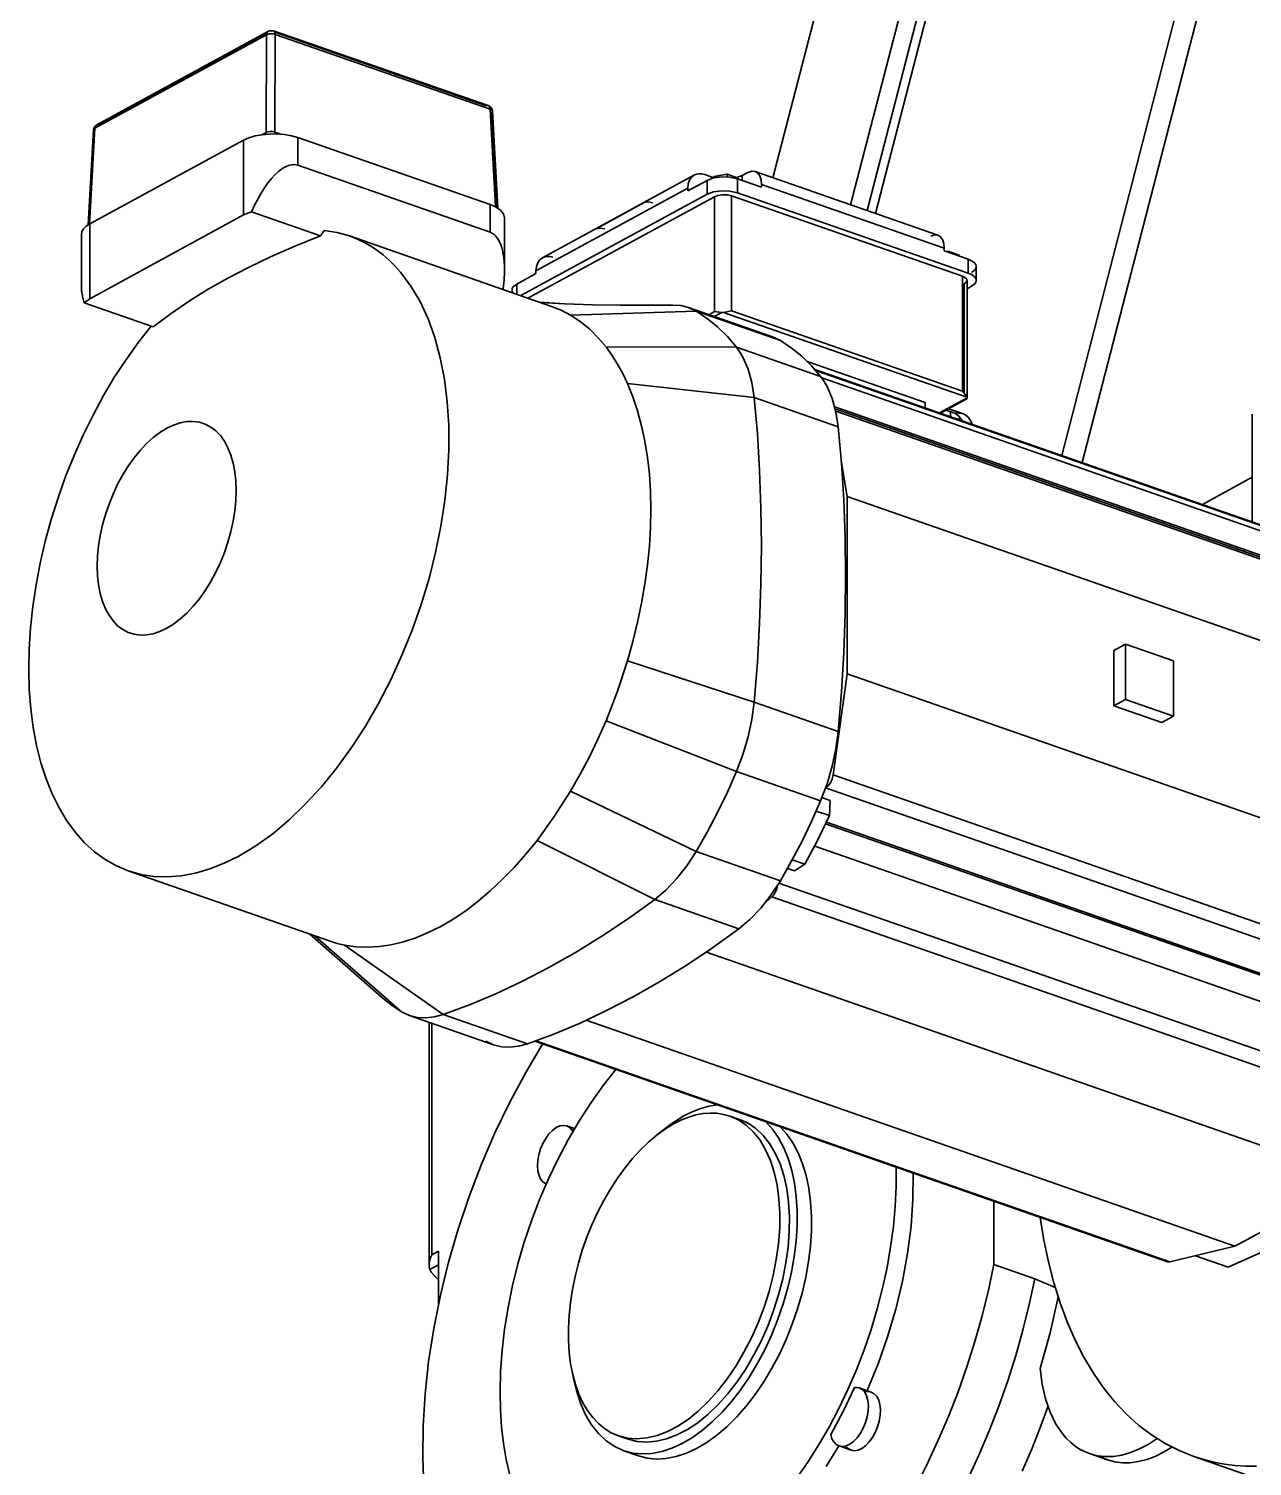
# Model space of a CAD drawing. Header units: millimetres. Extents: x 0 to 594, y 0 to 420.
# Drawn here: x 200.16 to 208.11, y 323.76 to 333.1 of the extents above; entities that cross this region are included whole.
import ezdxf

# ---------------------------------------------------------------- set-up
doc = ezdxf.new("R2010")
doc.units = ezdxf.units.MM

msp = doc.modelspace()

# ---------------------------------------------------------------- linework, layer by layer
at = {"color": 1, "lineweight": 35}
for p, q in [((207.8137, 340.942), (205.496, 331.9601)), ((207.9341, 340.9554), (205.6033, 331.9227)), ((207.9915, 340.9509), (205.657, 331.9039)), ((207.1716, 340.5847), (204.9915, 332.1359)), ((206.8681, 330.3305), (209.4618, 340.3821)), ((209.5972, 340.3503), (206.9999, 330.2846)), ((200.5978, 332.48), (201.7141, 333.088)), ((201.703, 333.0724), (200.617, 332.4809)), ((201.7054, 333.079), (201.702, 333.065)), ((201.7141, 333.088), (201.7054, 333.079)), ((201.7141, 333.088), (201.7299, 333.0928)), ((201.7231, 333.0905), (201.7141, 333.088)), ((201.7189, 333.0709), (201.7222, 333.0714)), ((201.7222, 333.0714), (201.7255, 333.0718)), ((201.7332, 333.0889), (201.7231, 333.0905)), ((201.7255, 333.0718), (201.7289, 333.072)), ((201.7289, 333.072), (201.7322, 333.0721)), ((201.7299, 333.0928), (201.7464, 333.0907)), ((201.7322, 333.0721), (201.7355, 333.072)), ((201.7464, 333.0907), (201.7332, 333.0889)), ((201.7355, 333.072), (201.7386, 333.0719)), ((201.7386, 333.0719), (201.742, 333.0716)), ((201.742, 333.0716), (201.7453, 333.0711)), ((201.7453, 333.0711), (201.7484, 333.0706)), ((201.7464, 333.0907), (203.1417, 332.6043)), ((201.7548, 333.0827), (201.7464, 333.0907)), ((201.7582, 333.0678), (201.7548, 333.0827)), ((203.1285, 332.6025), (201.7556, 333.0811)), ((200.5857, 332.457), (201.702, 333.065)), ((201.702, 333.065), (201.6981, 332.4299)), ((201.702, 333.065), (201.7044, 333.0664)), ((201.7044, 333.0664), (201.7071, 333.0676)), ((201.7071, 333.0676), (201.71, 333.0686)), ((201.71, 333.0686), (201.7131, 333.0696)), ((201.7131, 333.0696), (201.7164, 333.0704)), ((201.7164, 333.0704), (201.7189, 333.0709)), ((201.7484, 333.0706), (201.7513, 333.0699)), ((201.7513, 333.0699), (201.754, 333.0692)), ((201.754, 333.0692), (201.7566, 333.0684)), ((201.7542, 332.4327), (201.7582, 333.0678)), ((201.7566, 333.0684), (201.7582, 333.0678)), ((201.7582, 333.0678), (203.1535, 332.5814)), ((203.1285, 332.6025), (203.1361, 332.6049)), ((203.1361, 332.6049), (203.1417, 332.6043)), ((203.1417, 332.6043), (203.1417, 332.6043)), ((203.1417, 332.6043), (203.1501, 332.5963)), ((203.1417, 332.6043), (203.1552, 332.5963)), ((203.1501, 332.5963), (203.1535, 332.5814)), ((203.1535, 332.5814), (203.1643, 332.5759)), ((203.1535, 332.5814), (203.1882, 331.9464)), ((203.1552, 332.5963), (203.1646, 332.5838)), ((203.1601, 332.5571), (203.1597, 332.5569)), ((203.1933, 331.9437), (203.1597, 332.5569)), ((203.1665, 332.5626), (203.1601, 332.5571)), ((203.1643, 332.5759), (203.1685, 332.5687)), ((203.1646, 332.5838), (203.1685, 332.5687)), ((203.1685, 332.5687), (203.1665, 332.5626)), ((203.1685, 332.5687), (203.203, 331.938)), ((200.577, 332.4471), (200.5434, 331.8296)), ((200.5519, 331.8346), (200.5857, 332.457)), ((200.577, 332.4471), (200.5831, 332.4662)), ((200.577, 332.4471), (200.5794, 332.4524)), ((200.5788, 332.4415), (200.577, 332.4471)), ((200.5846, 332.4362), (200.5788, 332.4415)), ((200.5794, 332.4524), (200.5857, 332.457)), ((200.5831, 332.4662), (200.5978, 332.48)), ((200.5857, 332.457), (200.5892, 332.471)), ((200.5892, 332.471), (200.5978, 332.48)), ((200.5978, 332.48), (200.6069, 332.4825)), ((200.6069, 332.4825), (200.617, 332.4809)), ((201.6981, 332.4299), (201.6712, 332.4153)), ((201.7202, 332.4199), (201.6723, 332.4155)), ((201.6981, 332.4299), (201.6957, 332.4182)), ((201.6981, 332.4299), (201.71, 332.4339)), ((201.71, 332.4339), (201.7249, 332.4359)), ((201.7692, 332.4202), (201.7202, 332.4199)), ((201.7249, 332.4359), (201.7404, 332.4354)), ((201.7404, 332.4354), (201.7542, 332.4327)), ((201.7542, 332.4327), (201.7564, 332.4205)), ((201.7944, 332.4187), (201.7542, 332.4327)), ((201.8174, 332.4163), (201.7692, 332.4202)), ((201.5526, 332.3797), (200.5531, 331.8353)), ((201.5868, 332.395), (201.5526, 332.3797)), ((201.5526, 332.3797), (201.5526, 331.8936)), ((201.6272, 332.4071), (201.5868, 332.395)), ((201.6723, 332.4155), (201.6272, 332.4071)), ((201.8629, 332.4083), (201.8174, 332.4163)), ((201.904, 332.3967), (201.8629, 332.4083)), ((203.1534, 331.9612), (201.904, 332.3967)), ((201.904, 332.2167), (201.904, 332.3967)), ((201.7326, 332.1305), (201.7556, 332.1555)), ((201.7556, 332.1555), (201.7785, 332.1767)), ((201.7785, 332.1767), (201.8012, 332.1939)), ((201.8012, 332.1939), (201.8234, 332.207)), ((201.8234, 332.207), (201.8449, 332.2159)), ((201.8449, 332.2159), (201.8657, 332.2205)), ((201.8657, 332.2205), (201.8854, 332.2208)), ((201.8854, 332.2208), (201.904, 332.2167)), ((203.1534, 331.7811), (201.904, 332.2167)), ((204.481, 332.1536), (203.494, 331.616)), ((204.4498, 332.1204), (204.4632, 332.1398)), ((204.4632, 332.1398), (204.481, 332.1536)), ((204.481, 332.1536), (204.4961, 332.1597)), ((204.4961, 332.1597), (204.5126, 332.1622)), ((204.5126, 332.1622), (204.5301, 332.1612)), ((204.5301, 332.1612), (204.548, 332.1567)), ((204.5949, 332.1404), (204.548, 332.1567)), ((204.5949, 332.1404), (204.6046, 332.1373)), ((204.5949, 332.1314), (204.5949, 332.1404)), ((204.6033, 332.1337), (204.6071, 332.1444)), ((204.6575, 332.1414), (204.6054, 332.1342)), ((204.6071, 332.1444), (204.6931, 332.159)), ((204.6071, 332.1346), (204.6071, 332.1444)), ((204.7119, 332.1393), (204.6575, 332.1414)), ((204.6931, 332.159), (204.7652, 332.1339)), ((204.6931, 332.1411), (204.6931, 332.159)), ((204.7604, 332.1284), (204.7119, 332.1393)), ((204.7576, 332.1366), (204.7916, 332.1499)), ((204.8291, 332.1703), (204.7916, 332.1499)), ((204.7916, 332.1175), (204.7916, 332.1499)), ((204.8291, 332.1703), (204.8531, 332.1785)), ((204.8531, 332.1785), (204.8752, 332.1765)), ((204.8752, 332.1765), (204.8924, 332.1657)), ((206.0621, 331.7627), (204.8752, 332.1765)), ((204.8924, 332.1657), (204.9055, 332.1472)), ((204.9055, 332.1472), (204.9138, 332.1221)), ((201.6653, 332.035), (201.6873, 332.07)), ((201.6873, 332.07), (201.7098, 332.1019)), ((201.7098, 332.1019), (201.7326, 332.1305)), ((203.4517, 331.5312), (204.4387, 332.0688)), ((204.4387, 332.0508), (204.5636, 332.1188)), ((204.4387, 332.0688), (204.4415, 332.0963)), ((204.4387, 332.0688), (204.4387, 332.0508)), ((204.4415, 332.0963), (204.4498, 332.1204)), ((204.6054, 332.1342), (204.5636, 332.1188)), ((204.5636, 332.0288), (204.5636, 332.1188)), ((204.6054, 332.0442), (204.5636, 332.0288)), ((204.6575, 332.0514), (204.6054, 332.0442)), ((204.7119, 332.0493), (204.6575, 332.0514)), ((204.7604, 332.0384), (204.7119, 332.0493)), ((204.7604, 332.1284), (204.9166, 332.0739)), ((204.7604, 332.0384), (204.7604, 332.1284)), ((204.7652, 332.1267), (204.7652, 332.1339)), ((204.9138, 332.1221), (204.9166, 332.0919)), ((204.9166, 332.0739), (204.9166, 332.0919)), ((204.9166, 332.0919), (206.1035, 331.6782)), ((201.6041, 331.9147), (201.6235, 331.9571)), ((201.6235, 331.9571), (201.6439, 331.9973)), ((201.6439, 331.9973), (201.6653, 332.035)), ((203.1928, 331.9439), (203.1534, 331.9612)), ((203.1534, 331.9612), (203.1534, 331.7811)), ((203.353, 331.3694), (204.5636, 332.0288)), ((203.3999, 331.3531), (204.6105, 332.0125)), ((204.1544, 331.9746), (203.842, 331.8044)), ((204.1814, 331.9785), (204.1544, 331.9746)), ((204.2107, 331.9729), (204.1814, 331.9785)), ((204.6343, 332.0213), (204.6105, 332.0125)), ((204.6105, 331.2654), (204.6105, 332.0125)), ((204.6641, 332.0254), (204.6343, 332.0213)), ((204.6952, 332.0242), (204.6641, 332.0254)), ((204.7229, 332.0179), (204.6952, 332.0242)), ((204.7229, 332.0179), (206.2222, 331.4953)), ((204.7229, 331.2709), (204.7229, 332.0179)), ((204.7604, 332.0384), (206.2597, 331.5157)), ((200.5531, 331.3492), (201.5526, 331.8936)), ((201.5526, 331.8936), (201.6041, 331.9147)), ((202.0518, 331.7587), (201.6041, 331.9147)), ((203.2225, 331.9233), (203.1928, 331.9439)), ((203.2409, 331.9003), (203.2225, 331.9233)), ((203.2472, 331.8761), (203.2409, 331.9003)), ((203.2472, 331.5366), (203.2472, 331.8761)), ((200.5018, 331.7855), (200.4983, 331.7672)), ((200.4983, 331.4277), (200.4983, 331.7672)), ((200.5124, 331.8033), (200.5018, 331.7855)), ((200.5296, 331.82), (200.5124, 331.8033)), ((200.5531, 331.8353), (200.5296, 331.82)), ((200.5531, 331.3492), (200.5531, 331.8353)), ((202.0518, 331.7587), (202.0767, 331.793)), ((202.0767, 331.793), (202.1601, 331.7799)), ((202.1601, 331.7799), (202.2406, 331.7572)), ((203.1534, 331.7811), (203.1655, 331.7757)), ((203.1655, 331.7757), (203.177, 331.7683)), ((203.177, 331.7683), (203.1878, 331.7588)), ((203.8691, 331.8084), (203.842, 331.8044)), ((203.8983, 331.8028), (203.8691, 331.8084)), ((206.04, 331.7648), (206.016, 331.7565)), ((206.0621, 331.7627), (206.04, 331.7648)), ((201.726, 331.6212), (201.8812, 331.6894)), ((201.8812, 331.6894), (202.0518, 331.7587)), ((202.2406, 331.7572), (202.2869, 331.7392)), ((202.2406, 331.7572), (203.5525, 331.2999)), ((202.2869, 331.7392), (202.3319, 331.7178)), ((202.3319, 331.7178), (202.3756, 331.6931)), ((202.3756, 331.6931), (202.418, 331.6652)), ((203.1878, 331.7588), (203.1977, 331.7473)), ((203.1977, 331.7473), (203.2069, 331.7338)), ((203.2069, 331.7338), (203.2151, 331.7185)), ((203.2151, 331.7185), (203.2225, 331.7013)), ((203.2225, 331.7013), (203.229, 331.6824)), ((203.229, 331.6824), (203.2345, 331.6618)), ((206.0793, 331.752), (206.0621, 331.7627)), ((206.0925, 331.7334), (206.0793, 331.752)), ((206.1007, 331.7083), (206.0925, 331.7334)), ((206.1035, 331.6782), (206.1007, 331.7083)), ((206.1035, 331.6782), (206.1035, 331.6602)), ((201.583, 331.5529), (201.726, 331.6212)), ((202.418, 331.6652), (202.4588, 331.6341)), ((202.4588, 331.6341), (202.4981, 331.5997)), ((202.4981, 331.5997), (202.5358, 331.5623)), ((203.2345, 331.6618), (203.239, 331.6395)), ((203.239, 331.6395), (203.2426, 331.6158)), ((203.2426, 331.6158), (203.2451, 331.5907)), ((203.2451, 331.5907), (203.2467, 331.5642)), ((203.4628, 331.5827), (203.4545, 331.5586)), ((203.4762, 331.6022), (203.4628, 331.5827)), ((203.494, 331.616), (203.4762, 331.6022)), ((203.5091, 331.6221), (203.494, 331.616)), ((203.5256, 331.6246), (203.5091, 331.6221)), ((203.543, 331.6236), (203.5256, 331.6246)), ((203.561, 331.6191), (203.543, 331.6236)), ((206.1035, 331.6602), (206.2597, 331.6057)), ((206.116, 331.6558), (206.1299, 331.6582)), ((206.1299, 331.6582), (206.202, 331.633)), ((206.1299, 331.651), (206.1299, 331.6582)), ((206.202, 331.6258), (206.202, 331.633)), ((206.2818, 331.5961), (206.2597, 331.6057)), ((206.2597, 331.5157), (206.2597, 331.6057)), ((206.2984, 331.5845), (206.2818, 331.5961)), ((206.3087, 331.5716), (206.2984, 331.5845)), ((201.3227, 331.4111), (201.4493, 331.4832)), ((201.4493, 331.4832), (201.583, 331.5529)), ((202.5358, 331.5623), (202.5719, 331.5218)), ((202.5719, 331.5218), (202.6389, 331.4319)), ((203.2455, 331.4839), (203.2449, 331.4749)), ((203.246, 331.4929), (203.2455, 331.4839)), ((203.2465, 331.5018), (203.246, 331.4929)), ((203.2468, 331.5106), (203.2465, 331.5018)), ((203.2467, 331.5642), (203.2472, 331.5366)), ((203.247, 331.5194), (203.2468, 331.5106)), ((203.2471, 331.528), (203.247, 331.5194)), ((203.2472, 331.5366), (203.2471, 331.528)), ((203.3267, 331.4451), (203.4517, 331.5132)), ((203.4193, 331.4955), (203.4201, 331.4979)), ((203.4201, 331.4979), (203.4252, 331.4987)), ((203.4201, 331.496), (203.4201, 331.4979)), ((203.4545, 331.5586), (203.4517, 331.5312)), ((203.4517, 331.5132), (203.4517, 331.5312)), ((206.2443, 331.4832), (206.2222, 331.4953)), ((206.2222, 330.7482), (206.2222, 331.4953)), ((206.2502, 331.4758), (206.2443, 331.4832)), ((206.2818, 331.5061), (206.2597, 331.5157)), ((206.2815, 331.52), (206.3043, 331.5379)), ((206.2984, 331.4945), (206.2818, 331.5061)), ((206.3087, 331.4816), (206.2984, 331.4945)), ((206.3043, 331.5379), (206.3102, 331.5478)), ((206.3122, 331.5581), (206.3087, 331.5716)), ((206.3102, 331.5478), (206.3122, 331.5581)), ((206.3122, 331.4681), (206.3122, 331.5581)), ((200.4983, 331.4277), (200.4984, 331.4213)), ((200.4984, 331.4213), (200.4987, 331.4148)), ((200.4987, 331.4148), (200.4992, 331.4081)), ((200.4992, 331.4081), (200.4999, 331.4012)), ((200.4999, 331.4012), (200.5007, 331.3941)), ((200.5007, 331.3941), (200.5018, 331.3868)), ((201.2011, 331.3353), (201.3227, 331.4111)), ((202.6389, 331.4319), (202.6985, 331.3307)), ((203.2394, 331.419), (203.2382, 331.4095)), ((203.2405, 331.4284), (203.2394, 331.419)), ((203.2416, 331.4379), (203.2405, 331.4284)), ((203.2426, 331.4472), (203.2416, 331.4379)), ((203.2434, 331.4565), (203.2426, 331.4472)), ((203.2442, 331.4657), (203.2434, 331.4565)), ((203.2449, 331.4749), (203.2442, 331.4657)), ((203.298, 331.4172), (203.296, 331.407)), ((203.296, 331.407), (203.2981, 331.3965)), ((203.296, 331.3893), (203.296, 331.407)), ((203.3039, 331.4272), (203.298, 331.4172)), ((203.2981, 331.3965), (203.3043, 331.3864)), ((203.3267, 331.4451), (203.3039, 331.4272)), ((203.3267, 331.3786), (203.3267, 331.4451)), ((206.2347, 331.4463), (206.2477, 331.4565)), ((206.2347, 330.735), (206.2347, 331.4463)), ((206.2477, 331.4565), (206.2522, 331.4681)), ((206.2522, 331.4681), (206.2502, 331.4758)), ((206.2522, 330.7031), (206.2522, 331.4681)), ((206.2815, 331.43), (206.2522, 331.414)), ((206.2815, 331.43), (206.3043, 331.4479)), ((206.3043, 331.4479), (206.3102, 331.4578)), ((206.3122, 331.4681), (206.3087, 331.4816)), ((206.3102, 331.4578), (206.3122, 331.4681)), ((200.5018, 331.3868), (200.5031, 331.3793)), ((200.5031, 331.3793), (200.5045, 331.3717)), ((200.5045, 331.3717), (200.5061, 331.3639)), ((200.5061, 331.3639), (200.508, 331.3559)), ((200.508, 331.3559), (200.51, 331.3478)), ((200.51, 331.3478), (200.5122, 331.3396)), ((200.5122, 331.3396), (200.5146, 331.3312)), ((200.5146, 331.3312), (200.5172, 331.3227)), ((200.5172, 331.3227), (200.533, 331.3365)), ((200.9649, 331.1666), (200.5172, 331.3227)), ((200.533, 331.3365), (200.5531, 331.3492)), ((201.0825, 331.2543), (201.2011, 331.3353)), ((202.6985, 331.3307), (202.7504, 331.2188)), ((203.6393, 331.3162), (203.4726, 331.3277)), ((203.6393, 331.3162), (203.4828, 331.3242)), ((203.5525, 331.2999), (203.6154, 331.2744)), ((203.6393, 331.3162), (203.8196, 331.3097)), ((203.8196, 331.3097), (203.9965, 331.3071)), ((203.9965, 331.3071), (204.341, 331.3081)), ((204.341, 331.3081), (204.3927, 331.3044)), ((204.3927, 331.3044), (204.4419, 331.292)), ((200.9649, 331.1666), (201.0825, 331.2543)), ((202.7504, 331.2188), (202.7944, 331.097)), ((203.6154, 331.2744), (203.6763, 331.2426)), ((204.4929, 331.2684), (203.6763, 331.2426)), ((203.6763, 331.2426), (203.7389, 331.2013)), ((204.4419, 331.292), (204.4929, 331.2684)), ((204.4419, 331.292), (204.9885, 331.1014)), ((204.4929, 331.2684), (204.564, 331.2216)), ((204.4929, 331.2684), (205.0395, 331.0778)), ((204.564, 331.2216), (204.6315, 331.1667)), ((204.5744, 331.2458), (204.6105, 331.2654)), ((204.6591, 331.26), (204.6102, 331.2333)), ((204.6591, 331.26), (204.6105, 331.2654)), ((204.6691, 331.2605), (204.6591, 331.26)), ((204.7229, 331.2709), (204.6691, 331.2605)), ((206.251, 330.709), (204.6691, 331.2605)), ((204.7229, 331.2709), (206.2222, 330.7482)), ((200.8697, 331.067), (200.9519, 331.1711)), ((203.7389, 331.2013), (203.7984, 331.153)), ((203.7984, 331.153), (203.8544, 331.0979)), ((204.6315, 331.1667), (204.695, 331.1041)), ((204.9885, 331.1014), (204.9339, 331.1146)), ((200.7904, 330.9567), (200.8697, 331.067)), ((202.7944, 331.097), (202.83, 330.966)), ((203.8544, 331.0979), (203.9067, 331.036)), ((203.9455, 330.9824), (203.9067, 331.036)), ((204.7544, 331.034), (203.9067, 331.036)), ((204.695, 331.1041), (204.7544, 331.034)), ((204.7544, 331.034), (204.7764, 331.0028)), ((204.7544, 331.034), (205.301, 330.8434)), ((205.0395, 331.0778), (204.9885, 331.1014)), ((205.1106, 331.031), (205.0395, 331.0778)), ((205.1781, 330.9762), (205.1106, 331.031)), ((200.7144, 330.8407), (200.7904, 330.9567)), ((202.83, 330.966), (202.857, 330.8267)), ((203.9818, 330.9248), (203.9455, 330.9824)), ((204.0155, 330.8634), (203.9818, 330.9248)), ((204.7764, 331.0028), (204.7963, 330.9686)), ((204.7963, 330.9686), (204.8297, 330.8915)), ((205.2416, 330.9136), (205.1781, 330.9762)), ((205.2141, 330.9421), (205.9801, 330.6751)), ((200.6421, 330.7194), (200.7144, 330.8407)), ((204.0466, 330.7983), (204.0155, 330.8634)), ((204.8297, 330.8915), (204.8541, 330.8039)), ((205.301, 330.8434), (205.2416, 330.9136)), ((205.2627, 330.8902), (209.2314, 329.5066)), ((205.2688, 330.883), (209.2155, 329.5072)), ((205.323, 330.8123), (205.301, 330.8434)), ((205.3079, 330.8343), (209.2551, 329.4583)), ((202.857, 330.8267), (202.8754, 330.6799)), ((204.0816, 330.7119), (204.0466, 330.7983)), ((204.8691, 330.7075), (204.0466, 330.7983)), ((204.8541, 330.8039), (204.8691, 330.7075)), ((205.3429, 330.7781), (205.323, 330.8123)), ((205.3763, 330.7009), (205.3429, 330.7781)), ((206.2407, 330.7272), (206.2222, 330.7482)), ((200.5738, 330.5935), (200.6421, 330.7194)), ((202.8754, 330.6799), (202.8849, 330.5268)), ((204.1122, 330.6203), (204.0816, 330.7119)), ((204.8691, 330.7075), (204.8899, 330.4724)), ((204.8691, 330.7075), (205.4157, 330.5169)), ((205.4007, 330.6134), (205.3763, 330.7009)), ((205.3927, 330.6472), (209.5925, 329.1831)), ((205.9801, 330.6751), (205.9801, 330.6401)), ((206.2521, 330.7047), (206.0736, 330.6075)), ((206.2501, 330.6988), (206.079, 330.6056)), ((206.2405, 330.6983), (206.2501, 330.6988)), ((206.251, 330.709), (206.2407, 330.7272)), ((206.2501, 330.6988), (206.2522, 330.7031)), ((206.2521, 330.7047), (206.251, 330.709)), ((206.2522, 330.7031), (206.2521, 330.7047)), ((200.5098, 330.4635), (200.5738, 330.5935)), ((201.1838, 330.5505), (201.1408, 330.5426)), ((201.2254, 330.5517), (201.1838, 330.5505)), ((201.2654, 330.5462), (201.2254, 330.5517)), ((204.1383, 330.5237), (204.1122, 330.6203)), ((205.3962, 330.6332), (209.5661, 329.1796)), ((205.3996, 330.6187), (209.615, 329.1492)), ((205.4157, 330.5169), (205.4007, 330.6134)), ((206.1661, 330.6072), (206.1147, 330.6251)), ((206.132, 330.6345), (206.2234, 330.6027)), ((206.1428, 330.6153), (206.147, 330.5819)), ((206.1826, 330.5993), (206.1661, 330.6072)), ((206.1661, 330.6072), (206.2234, 330.6027)), ((206.1975, 330.588), (206.1826, 330.5993)), ((206.2104, 330.5734), (206.1975, 330.588)), ((206.2037, 330.5621), (206.2043, 330.581)), ((206.2209, 330.5561), (206.2104, 330.5734)), ((206.2234, 330.6027), (206.2435, 330.5925)), ((206.2435, 330.5925), (206.2611, 330.577)), ((206.2611, 330.577), (206.2754, 330.5571)), ((206.2754, 330.5571), (206.2855, 330.5336)), ((208.1052, 330.5995), (208.1052, 329.8992)), ((200.4504, 330.33), (200.5098, 330.4635)), ((201.0086, 330.4799), (200.9648, 330.4467)), ((201.0528, 330.5072), (201.0086, 330.4799)), ((201.097, 330.5281), (201.0528, 330.5072)), ((201.1408, 330.5426), (201.097, 330.5281)), ((201.3034, 330.5341), (201.2654, 330.5462)), ((201.339, 330.5155), (201.3034, 330.5341)), ((201.3718, 330.4905), (201.339, 330.5155)), ((201.4015, 330.4595), (201.3718, 330.4905)), ((201.4278, 330.4226), (201.4015, 330.4595)), ((202.8849, 330.5268), (202.8855, 330.3682)), ((204.1597, 330.4226), (204.1383, 330.5237)), ((204.8899, 330.4724), (204.9047, 330.2332)), ((205.4365, 330.2819), (205.4157, 330.5169)), ((200.8802, 330.3637), (200.8402, 330.3146)), ((200.9219, 330.4079), (200.8802, 330.3637)), ((200.9648, 330.4467), (200.9219, 330.4079)), ((201.4506, 330.3803), (201.4278, 330.4226)), ((201.4695, 330.333), (201.4506, 330.3803)), ((202.8855, 330.3682), (202.8772, 330.2052)), ((204.1765, 330.3174), (204.1597, 330.4226)), ((200.3959, 330.1936), (200.4504, 330.33)), ((200.8402, 330.3146), (200.8023, 330.2611)), ((201.4844, 330.281), (201.4695, 330.333)), ((201.4952, 330.225), (201.4844, 330.281)), ((204.1885, 330.2083), (204.1765, 330.3174)), ((205.4354, 330.296), (205.4725, 330.0645)), ((205.4513, 330.0427), (205.4365, 330.2819)), ((200.3464, 330.055), (200.3959, 330.1936)), ((200.7667, 330.2038), (200.7339, 330.1431)), ((200.8023, 330.2611), (200.7667, 330.2038)), ((201.5017, 330.1655), (201.4952, 330.225)), ((202.8772, 330.2052), (202.86, 330.0388)), ((204.1958, 330.0957), (204.1885, 330.2083)), ((204.9047, 330.2332), (204.9136, 329.9901)), ((208.1052, 330.1889), (207.781, 330.0123)), ((200.7339, 330.1431), (200.7042, 330.0797)), ((201.5039, 330.103), (201.5017, 330.1655)), ((201.5017, 330.0381), (201.5039, 330.103)), ((204.1982, 329.9801), (204.1958, 330.0957)), ((200.3023, 329.9147), (200.3464, 330.055)), ((200.6778, 330.0141), (200.6551, 329.947)), ((200.7042, 330.0797), (200.6778, 330.0141)), ((201.4952, 329.9715), (201.5017, 330.0381)), ((202.86, 330.0388), (202.8341, 329.8703)), ((204.9136, 329.9901), (204.9166, 329.7437)), ((205.4602, 329.7996), (205.4513, 330.0427)), ((205.4725, 330.0645), (205.4725, 328.9124)), ((205.4725, 330.0645), (209.7049, 328.5891)), ((200.2637, 329.7734), (200.3023, 329.9147)), ((200.6551, 329.947), (200.6361, 329.879)), ((201.4695, 329.8356), (201.4844, 329.9038)), ((201.4844, 329.9038), (201.4952, 329.9715)), ((204.1958, 329.8619), (204.1982, 329.9801)), ((200.6212, 329.8109), (200.6105, 329.7431)), ((200.6361, 329.879), (200.6212, 329.8109)), ((201.4506, 329.7676), (201.4695, 329.8356)), ((202.8341, 329.8703), (202.7996, 329.7005)), ((204.1885, 329.7415), (204.1958, 329.8619)), ((200.2309, 329.6318), (200.2637, 329.7734)), ((200.6105, 329.7431), (200.604, 329.6765)), ((201.4278, 329.7005), (201.4506, 329.7676)), ((204.1765, 329.6193), (204.1885, 329.7415)), ((204.9166, 329.7437), (204.9136, 329.494)), ((205.4632, 329.5531), (205.4602, 329.7996)), ((200.2039, 329.4904), (200.2309, 329.6318)), ((200.604, 329.6765), (200.6018, 329.6116)), ((201.3718, 329.5715), (201.4015, 329.635)), ((201.4015, 329.635), (201.4278, 329.7005)), ((202.7996, 329.7005), (202.7568, 329.5307)), ((204.1597, 329.4958), (204.1765, 329.6193)), ((200.6018, 329.6116), (200.604, 329.5491)), ((200.604, 329.5491), (200.6105, 329.4896)), ((201.339, 329.5108), (201.3718, 329.5715)), ((202.7568, 329.5307), (202.7059, 329.362)), ((205.4602, 329.3033), (205.4632, 329.5531)), ((200.1828, 329.35), (200.2039, 329.4904)), ((200.6105, 329.4896), (200.6212, 329.4336)), ((200.6212, 329.4336), (200.6361, 329.3816)), ((201.2654, 329.4), (201.3034, 329.4535)), ((201.3034, 329.4535), (201.339, 329.5108)), ((204.1383, 329.3713), (204.1597, 329.4958)), ((204.9136, 329.494), (204.9047, 329.2412)), ((200.1679, 329.2111), (200.1828, 329.35)), ((200.6361, 329.3816), (200.6551, 329.3343)), ((200.6551, 329.3343), (200.6778, 329.292)), ((201.1838, 329.3068), (201.2254, 329.3509)), ((201.2254, 329.3509), (201.2654, 329.4)), ((202.7059, 329.362), (202.6473, 329.1955)), ((204.1122, 329.2464), (204.1383, 329.3713)), ((200.6778, 329.292), (200.7042, 329.2551)), ((200.7042, 329.2551), (200.7339, 329.2241)), ((201.097, 329.2347), (201.1408, 329.2679)), ((201.1408, 329.2679), (201.1838, 329.3068)), ((204.0816, 329.1214), (204.1122, 329.2464)), ((204.9047, 329.2412), (204.8899, 328.9859)), ((205.4513, 329.0506), (205.4602, 329.3033)), ((200.159, 329.0744), (200.1679, 329.2111)), ((200.7339, 329.2241), (200.7667, 329.1991)), ((200.7667, 329.1991), (200.8023, 329.1805)), ((200.8023, 329.1805), (200.8402, 329.1684)), ((200.8402, 329.1684), (200.8802, 329.1629)), ((200.8802, 329.1629), (200.9219, 329.1641)), ((200.9219, 329.1641), (200.9648, 329.172)), ((200.9648, 329.172), (201.0086, 329.1865)), ((201.0086, 329.1865), (201.0528, 329.2075)), ((201.0528, 329.2075), (201.097, 329.2347)), ((202.6473, 329.1955), (202.5813, 329.0322)), ((200.1564, 328.9405), (200.159, 329.0744)), ((204.0466, 328.9968), (204.0816, 329.1214)), ((207.281, 329.105), (207.2061, 329.0642)), ((207.2061, 329.0642), (207.2061, 328.7041)), ((207.281, 329.105), (207.281, 328.745)), ((207.5934, 328.9961), (207.281, 329.105)), ((202.5813, 329.0322), (202.5084, 328.8732)), ((203.9818, 328.7998), (204.0466, 328.9968)), ((204.8691, 328.7281), (204.0466, 328.9968)), ((204.8899, 328.9859), (204.8691, 328.7281)), ((205.4365, 328.7953), (205.4513, 329.0506)), ((207.5934, 328.6361), (207.5934, 328.9961)), ((200.16, 328.8101), (200.1564, 328.9405)), ((202.5084, 328.8732), (202.429, 328.7196)), ((205.4725, 328.9124), (205.3827, 328.2545)), ((205.4725, 328.9124), (209.7049, 327.437)), ((200.1697, 328.6837), (200.16, 328.8101)), ((203.9067, 328.6067), (203.9818, 328.7998)), ((205.4157, 328.5376), (205.4365, 328.7953)), ((200.1856, 328.5618), (200.1697, 328.6837)), ((202.429, 328.7196), (202.3438, 328.5723)), ((204.8691, 328.7281), (204.8541, 328.6154)), ((204.8691, 328.7281), (205.4157, 328.5376)), ((207.281, 328.745), (207.2061, 328.7041)), ((207.2061, 328.7041), (207.5184, 328.5952)), ((207.281, 328.745), (207.5934, 328.6361)), ((203.8544, 328.4879), (203.9067, 328.6067)), ((204.7544, 328.2767), (203.9067, 328.6067)), ((204.8541, 328.6154), (204.8297, 328.5012)), ((207.5934, 328.6361), (207.5184, 328.5952)), ((200.2075, 328.4451), (200.1856, 328.5618)), ((202.3438, 328.5723), (202.2531, 328.4324)), ((204.8297, 328.5012), (204.7963, 328.3876)), ((205.4007, 328.4248), (205.4157, 328.5376)), ((200.2354, 328.334), (200.2075, 328.4451)), ((202.2531, 328.4324), (202.1577, 328.3007)), ((203.7984, 328.3718), (203.8544, 328.4879)), ((205.3763, 328.3107), (205.4007, 328.4248)), ((200.2692, 328.2292), (200.2354, 328.334)), ((203.7389, 328.2587), (203.7984, 328.3718)), ((204.7963, 328.3876), (204.7544, 328.2767)), ((205.3429, 328.1971), (205.3763, 328.3107)), ((200.3086, 328.1309), (200.2692, 328.2292)), ((202.1577, 328.3007), (202.0581, 328.1781)), ((203.6763, 328.1492), (203.7389, 328.2587)), ((204.7544, 328.2767), (204.695, 328.1418)), ((204.7544, 328.2767), (205.301, 328.0861)), ((205.3653, 328.204), (205.3764, 328.2284)), ((205.3764, 328.2284), (205.3827, 328.2545)), ((205.3827, 328.2545), (209.615, 326.7791)), ((200.3535, 328.0398), (200.3086, 328.1309)), ((202.0581, 328.1781), (201.955, 328.0655)), ((203.5706, 327.9834), (203.6763, 328.1492)), ((204.4929, 327.7573), (203.6763, 328.1492)), ((204.695, 328.1418), (204.6315, 328.01)), ((205.301, 328.0861), (205.3429, 328.1971)), ((205.3338, 328.1708), (205.3505, 328.184)), ((205.3338, 328.1708), (205.3338, 328.1708)), ((205.3338, 328.1708), (209.5661, 326.6954)), ((205.3505, 328.184), (205.3653, 328.204)), ((200.4037, 327.9562), (200.3535, 328.0398)), ((201.955, 328.0655), (201.8491, 327.9634)), ((205.2416, 327.9513), (205.301, 328.0861)), ((205.3626, 328.0888), (205.3097, 328.1073)), ((205.3626, 328.0888), (205.3579, 327.99)), ((200.459, 327.8804), (200.4037, 327.9562)), ((201.8491, 327.9634), (201.7411, 327.8726)), ((203.4584, 327.829), (203.5706, 327.9834)), ((204.6315, 328.01), (204.564, 327.8817)), ((205.1781, 327.8194), (205.2416, 327.9513)), ((205.3579, 327.99), (205.2725, 328.0198)), ((205.3579, 327.99), (205.2816, 327.8293)), ((205.3337, 327.937), (209.2152, 326.5839)), ((205.3384, 327.9471), (209.177, 326.609)), ((200.5192, 327.8129), (200.459, 327.8804)), ((201.7411, 327.8726), (201.6316, 327.7938)), ((204.564, 327.8817), (204.4929, 327.7573)), ((200.5838, 327.754), (200.5192, 327.8129)), ((200.6528, 327.7038), (200.5838, 327.754)), ((201.6316, 327.7938), (201.5214, 327.7273)), ((203.3852, 327.7386), (203.4584, 327.829)), ((204.2229, 327.445), (203.4584, 327.829)), ((204.4929, 327.7573), (204.4317, 327.6637)), ((204.4929, 327.7573), (205.0395, 327.5668)), ((205.1106, 327.6911), (205.1781, 327.8194)), ((205.2816, 327.8293), (205.1989, 327.6743)), ((205.2627, 327.7923), (209.1626, 326.4328)), ((200.7256, 327.6627), (200.6528, 327.7038)), ((200.8021, 327.6307), (200.7256, 327.6627)), ((201.4267, 327.6805), (201.3326, 327.6434)), ((201.5214, 327.7273), (201.4267, 327.6805)), ((203.2331, 327.5742), (203.31, 327.6536)), ((203.31, 327.6536), (203.3852, 327.7386)), ((204.4317, 327.6637), (204.3655, 327.5795)), ((205.0395, 327.5668), (205.1106, 327.6911)), ((205.1989, 327.6743), (205.117, 327.7028)), ((205.1989, 327.6743), (205.1321, 327.6311)), ((200.8842, 327.6077), (200.8021, 327.6307)), ((200.8021, 327.6307), (202.114, 327.1734)), ((200.9695, 327.5946), (200.8842, 327.6077)), ((201.0573, 327.5917), (200.9695, 327.5946)), ((201.1474, 327.5989), (201.0573, 327.5917)), ((201.2393, 327.6162), (201.1474, 327.5989)), ((201.3326, 327.6434), (201.2393, 327.6162)), ((203.1549, 327.5006), (203.2331, 327.5742)), ((204.3655, 327.5795), (204.2955, 327.5062)), ((204.9783, 327.4732), (205.0395, 327.5668)), ((205.0861, 327.6471), (205.1321, 327.6311)), ((203.0754, 327.4332), (203.1549, 327.5006)), ((204.2955, 327.5062), (204.2229, 327.445)), ((204.9121, 327.389), (204.9783, 327.4732)), ((204.9832, 327.4612), (204.9967, 327.4757)), ((204.9967, 327.4757), (205.0082, 327.4944)), ((205.0082, 327.4944), (205.0168, 327.5157)), ((205.0168, 327.5157), (205.0217, 327.5378)), ((205.0298, 327.5508), (209.2551, 326.0778)), ((202.9143, 327.3177), (202.9952, 327.3721)), ((202.9952, 327.3721), (203.0754, 327.4332)), ((204.2229, 327.445), (204.0519, 327.322)), ((204.2229, 327.445), (204.7695, 327.2545)), ((204.8421, 327.3156), (204.9121, 327.389)), ((204.9832, 327.4612), (204.9447, 327.4284)), ((204.9832, 327.4612), (209.2155, 325.9858)), ((202.8332, 327.27), (202.9143, 327.3177)), ((204.0519, 327.322), (203.8803, 327.2071)), ((204.7695, 327.2545), (204.8421, 327.3156)), ((202.4467, 326.8111), (201.9831, 327.2191)), ((202.5791, 326.7149), (202.017, 327.2072)), ((202.6712, 327.1957), (202.591, 327.1693)), ((202.7521, 327.2293), (202.6712, 327.1957)), ((202.8332, 327.27), (202.7521, 327.2293)), ((203.8803, 327.2071), (203.7082, 327.1006)), ((204.5985, 327.1314), (204.7695, 327.2545)), ((202.16, 327.1591), (202.114, 327.1734)), ((202.208, 327.1479), (202.16, 327.1591)), ((202.2813, 327.1373), (202.208, 327.1479)), ((202.8491, 326.6967), (202.208, 327.1479)), ((202.3564, 327.1342), (202.2813, 327.1373)), ((202.4333, 327.1385), (202.3564, 327.1342)), ((202.5116, 327.1502), (202.4333, 327.1385)), ((202.591, 327.1693), (202.5116, 327.1502)), ((203.7082, 327.1006), (203.536, 327.0025)), ((204.4269, 327.0166), (204.5985, 327.1314)), ((204.5605, 327.1015), (204.5326, 327.0863)), ((204.5833, 327.1209), (204.5605, 327.1015)), ((204.5605, 327.1015), (208.7928, 325.6261)), ((203.536, 327.0025), (203.3638, 326.913)), ((204.2548, 326.9101), (204.4269, 327.0166)), ((203.3638, 326.913), (203.1917, 326.8321)), ((204.0826, 326.812), (204.2548, 326.9101)), ((203.1917, 326.8321), (203.0201, 326.76)), ((203.9104, 326.7224), (204.0826, 326.812)), ((202.5113, 326.7594), (202.4467, 326.8111)), ((202.5791, 326.7149), (202.5113, 326.7594)), ((203.0201, 326.76), (202.8491, 326.6967)), ((203.7383, 326.6416), (203.9104, 326.7224)), ((202.6301, 326.6913), (202.5791, 326.7149)), ((202.6815, 326.6786), (202.6301, 326.6913)), ((202.6301, 326.6913), (203.1767, 326.5008)), ((202.7355, 326.6753), (202.6815, 326.6786)), ((202.7916, 326.6813), (202.7355, 326.6753)), ((202.7575, 326.6469), (202.7575, 325.0694)), ((202.775, 326.6408), (202.775, 325.1362)), ((202.8491, 326.6967), (202.7916, 326.6813)), ((202.8491, 326.6967), (203.3957, 326.5062)), ((203.5667, 326.5694), (203.7383, 326.6416)), ((203.7787, 326.6598), (207.9932, 325.1906)), ((203.3957, 326.5062), (203.5667, 326.5694)), ((203.1257, 326.5244), (203.1767, 326.5008)), ((203.1767, 326.5008), (203.2281, 326.4881)), ((203.2281, 326.4881), (203.2821, 326.4847)), ((203.2821, 326.4847), (203.3382, 326.4908)), ((203.3382, 326.4908), (203.3957, 326.5062)), ((203.4949, 326.5056), (203.3849, 326.3207)), ((203.4442, 326.5232), (207.5546, 325.0903)), ((203.4513, 326.5258), (207.5705, 325.0898)), ((203.3849, 326.3207), (203.2816, 326.1282)), ((203.9711, 326.3395), (203.889, 326.2356)), ((203.889, 326.2356), (203.8099, 326.125)), ((203.2816, 326.1282), (203.1855, 325.929)), ((203.8099, 326.125), (203.7344, 326.0084)), ((204.4117, 326.0385), (204.4671, 326.0657)), ((204.4671, 326.0657), (204.5222, 326.0867)), ((204.5222, 326.0867), (204.5767, 326.1014)), ((204.5767, 326.1014), (204.6302, 326.1098)), ((203.5832, 325.9619), (203.6075, 325.9727)), ((203.6075, 325.9727), (203.631, 325.9764)), ((203.631, 325.9764), (203.6528, 325.9728)), ((203.6528, 325.9728), (203.6747, 325.9598)), ((203.7025, 325.9554), (203.6528, 325.9728)), ((203.7344, 326.0084), (203.6629, 325.8864)), ((204.2437, 325.9191), (204.3272, 325.9854)), ((204.2937, 325.9548), (204.3492, 325.9883)), ((204.3272, 325.9854), (204.4117, 326.0385)), ((204.3492, 325.9883), (204.3969, 326.0118)), ((204.3969, 326.0118), (204.4443, 326.0305)), ((204.4443, 326.0305), (204.4912, 326.0442)), ((204.4912, 326.0442), (204.5375, 326.0529)), ((204.5375, 326.0529), (204.5828, 326.0566)), ((204.5828, 326.0566), (204.6271, 326.0551)), ((204.6271, 326.0551), (204.67, 326.0485)), ((204.67, 326.0485), (204.7113, 326.0369)), ((204.7113, 326.0369), (204.7668, 326.0119)), ((204.7738, 326.0151), (204.7113, 326.0369)), ((204.7738, 326.0151), (204.742, 326.0245)), ((204.7668, 326.0119), (204.8183, 325.9772)), ((204.8293, 325.9902), (204.7738, 326.0151)), ((204.8183, 325.9772), (204.8653, 325.9331)), ((204.8808, 325.9554), (204.8293, 325.9902)), ((204.9451, 326), (204.9888, 325.9516)), ((203.1855, 325.929), (203.0973, 325.7243)), ((203.4966, 325.859), (203.515, 325.8919)), ((203.515, 325.8919), (203.5361, 325.9207)), ((203.5361, 325.9207), (203.5591, 325.9443)), ((203.5591, 325.9443), (203.5832, 325.9619)), ((203.6629, 325.8864), (203.5956, 325.7595)), ((203.6747, 325.9598), (203.6923, 325.938)), ((203.6872, 325.9459), (203.6983, 325.9483)), ((204.1842, 325.8694), (204.2386, 325.9151)), ((204.2386, 325.9151), (204.2937, 325.9548)), ((204.8653, 325.9331), (204.9072, 325.8799)), ((204.9277, 325.9113), (204.8808, 325.9554)), ((204.9072, 325.8799), (204.9439, 325.8183)), ((204.9697, 325.8581), (204.9277, 325.9113)), ((204.9888, 325.9516), (205.0278, 325.8952)), ((205.0278, 325.8952), (205.0617, 325.8313)), ((205.0388, 325.9673), (205.0825, 325.9189)), ((205.0825, 325.9189), (205.1215, 325.8625)), ((203.464, 325.7488), (203.4706, 325.7861)), ((203.4706, 325.7861), (203.4816, 325.8233)), ((203.4816, 325.8233), (203.4966, 325.859)), ((204.079, 325.7613), (204.1309, 325.8181)), ((204.1309, 325.8181), (204.1842, 325.8694)), ((204.9439, 325.8183), (204.9748, 325.7487)), ((205.0063, 325.7965), (204.9697, 325.8581)), ((205.0372, 325.727), (205.0063, 325.7965)), ((205.0617, 325.8313), (205.0904, 325.7605)), ((205.1215, 325.8625), (205.1554, 325.7987)), ((205.1554, 325.7987), (205.1841, 325.7278)), ((203.0973, 325.7243), (203.0172, 325.5151)), ((203.462, 325.7128), (203.464, 325.7488)), ((203.4648, 325.6796), (203.462, 325.7128)), ((203.5956, 325.7595), (203.533, 325.6285)), ((203.9808, 325.6333), (204.0289, 325.6996)), ((204.0289, 325.6996), (204.079, 325.7613)), ((204.9748, 325.7487), (204.9996, 325.672)), ((205.0621, 325.6502), (205.0372, 325.727)), ((205.0904, 325.7605), (205.1136, 325.6833)), ((205.1841, 325.7278), (205.2073, 325.6506)), ((205.7915, 325.5791), (205.7916, 325.7049)), ((203.4722, 325.6502), (203.4648, 325.6796)), ((203.4839, 325.626), (203.4722, 325.6502)), ((203.533, 325.6285), (203.4753, 325.4941)), ((203.4995, 325.6077), (203.4839, 325.626)), ((203.5185, 325.596), (203.4995, 325.6077)), ((203.9352, 325.5629), (203.9808, 325.6333)), ((204.9996, 325.672), (205.0182, 325.5887)), ((205.0807, 325.5669), (205.0621, 325.6502)), ((205.1136, 325.6833), (205.131, 325.6004)), ((205.131, 325.6004), (205.1426, 325.5123)), ((205.2073, 325.6506), (205.2247, 325.5677)), ((205.9009, 325.4964), (205.9025, 325.6663)), ((208.7928, 325.6261), (207.9932, 325.1906)), ((203.0172, 325.5151), (202.9459, 325.3026)), ((203.8923, 325.4887), (203.9352, 325.5629)), ((205.0182, 325.5887), (205.0304, 325.4998)), ((205.0929, 325.478), (205.0807, 325.5669)), ((205.1426, 325.5123), (205.1482, 325.42)), ((205.2247, 325.5677), (205.2363, 325.4797)), ((205.7855, 325.4504), (205.7915, 325.5791)), ((203.4753, 325.4941), (203.4229, 325.3568)), ((203.8156, 325.3314), (203.8523, 325.4114)), ((203.8523, 325.4114), (203.8923, 325.4887)), ((205.0304, 325.4998), (205.036, 325.406)), ((205.0985, 325.3842), (205.0929, 325.478)), ((205.1482, 325.42), (205.1479, 325.324)), ((205.2363, 325.4797), (205.242, 325.3873)), ((205.7735, 325.3194), (205.7855, 325.4504)), ((205.8886, 325.3217), (205.9009, 325.4964)), ((206.4263, 325.4836), (206.4263, 325.0716)), ((203.4229, 325.3568), (203.376, 325.2174)), ((203.7824, 325.2492), (203.8156, 325.3314)), ((205.036, 325.406), (205.035, 325.3083)), ((205.0974, 325.2865), (205.0985, 325.3842)), ((205.1479, 325.324), (205.1416, 325.2251)), ((205.242, 325.3873), (205.2416, 325.2913)), ((205.7558, 325.1866), (205.7735, 325.3194)), ((205.8658, 325.1435), (205.8886, 325.3217)), ((206.7282, 325.3784), (206.752, 325.2316)), ((202.9459, 325.3026), (202.8836, 325.0879)), ((203.7529, 325.1653), (203.7824, 325.2492)), ((205.035, 325.3083), (205.0274, 325.2076)), ((205.0898, 325.1858), (205.0974, 325.2865)), ((205.1416, 325.2251), (205.1293, 325.1243)), ((205.2416, 325.2913), (205.2353, 325.1925)), ((206.752, 325.2316), (206.7815, 325.0898)), ((202.7727, 325.1314), (202.7705, 325.1265)), ((202.775, 325.1362), (202.7727, 325.1314)), ((202.775, 325.1362), (202.8187, 325.16)), ((202.8187, 324.8166), (202.8187, 325.16)), ((203.376, 325.2174), (203.3349, 325.0766)), ((203.7273, 325.0804), (203.7529, 325.1653)), ((205.0274, 325.2076), (205.0132, 325.1049)), ((205.0757, 325.0831), (205.0898, 325.1858)), ((205.2353, 325.1925), (205.223, 325.0916)), ((205.7323, 325.0527), (205.7558, 325.1866)), ((205.8326, 324.9634), (205.8658, 325.1435)), ((207.9932, 325.1906), (207.5705, 325.0898)), ((208.2942, 325.2098), (207.9482, 325.0562)), ((202.7576, 325.0739), (202.7575, 325.0694)), ((202.7575, 325.0694), (202.7575, 325.067)), ((202.7575, 325.067), (202.7576, 325.0647)), ((202.7578, 325.0784), (202.7576, 325.0739)), ((202.7576, 325.0647), (202.7577, 325.0623)), ((202.7577, 325.0623), (202.7579, 325.06)), ((202.7583, 325.083), (202.7578, 325.0784)), ((202.7579, 325.06), (202.7582, 325.0578)), ((202.7582, 325.0578), (202.7585, 325.0555)), ((202.7589, 325.0877), (202.7583, 325.083)), ((202.7585, 325.0555), (202.7588, 325.0533)), ((202.7588, 325.0533), (202.7593, 325.0512)), ((202.7598, 325.0925), (202.7589, 325.0877)), ((202.7593, 325.0512), (202.7597, 325.0491)), ((202.7597, 325.0491), (202.7603, 325.0471)), ((202.7608, 325.0973), (202.7598, 325.0925)), ((202.7603, 325.0471), (202.7609, 325.0451)), ((202.762, 325.1021), (202.7608, 325.0973)), ((202.7609, 325.0451), (202.7615, 325.0431)), ((202.7615, 325.0431), (202.7622, 325.0412)), ((202.7633, 325.107), (202.762, 325.1021)), ((202.7622, 325.0412), (202.7629, 325.0394)), ((202.8187, 325.0698), (202.7629, 325.0394)), ((202.7629, 325.0394), (202.7641, 325.0368)), ((202.7649, 325.1119), (202.7633, 325.107)), ((202.7641, 325.0368), (202.7653, 325.0342)), ((202.7666, 325.1168), (202.7649, 325.1119)), ((202.7684, 325.1217), (202.7666, 325.1168)), ((202.7705, 325.1265), (202.7684, 325.1217)), ((202.8836, 325.0879), (202.8308, 324.8722)), ((203.3349, 325.0766), (203.2997, 324.9351)), ((203.7057, 324.9949), (203.7273, 325.0804)), ((205.0132, 325.1049), (204.9927, 325.0012)), ((205.0551, 324.9794), (205.0757, 325.0831)), ((205.1293, 325.1243), (205.1112, 325.0222)), ((205.223, 325.0916), (205.2049, 324.9896)), ((205.7032, 324.9184), (205.7323, 325.0527)), ((206.391, 324.9053), (206.4263, 325.0716)), ((206.4263, 325.0716), (206.6918, 324.9791)), ((206.7815, 325.0898), (206.8167, 324.9535)), ((207.5417, 325.0998), (207.5546, 325.0903)), ((207.5546, 325.0903), (207.5705, 325.0898)), ((207.7376, 325.1296), (207.9482, 325.0562)), ((202.7653, 325.0342), (202.7667, 325.0317)), ((202.7667, 325.0317), (202.7681, 325.0291)), ((202.7681, 325.0291), (202.7697, 325.0265)), ((202.7697, 325.0265), (202.7713, 325.0239)), ((202.7713, 325.0239), (202.773, 325.0214)), ((202.773, 325.0214), (202.7748, 325.0188)), ((202.7748, 325.0188), (202.7767, 325.0163)), ((202.7767, 325.0163), (202.7787, 325.0138)), ((202.7787, 325.0138), (202.7808, 325.0113)), ((202.7808, 325.0113), (202.783, 325.0089)), ((202.783, 325.0089), (202.7852, 325.0064)), ((202.7852, 325.0064), (202.7875, 325.004)), ((202.7875, 325.004), (202.8187, 324.9724)), ((203.6883, 324.9095), (203.7057, 324.9949)), ((204.9927, 325.0012), (204.9659, 324.8974)), ((205.0284, 324.8756), (205.0551, 324.9794)), ((205.1112, 325.0222), (205.0874, 324.9198)), ((205.2049, 324.9896), (205.1811, 324.8872)), ((205.7894, 324.7828), (205.8326, 324.9634)), ((206.6565, 324.8127), (206.6918, 324.9791)), ((206.8254, 324.9236), (206.6918, 324.9791)), ((206.8167, 324.9535), (206.8574, 324.8231)), ((202.8308, 324.8722), (202.7876, 324.6568)), ((203.2997, 324.9351), (203.2707, 324.7937)), ((203.6753, 324.8246), (203.6883, 324.9095)), ((204.9659, 324.8974), (204.9332, 324.7946)), ((204.9957, 324.7728), (205.0284, 324.8756)), ((205.0874, 324.9198), (205.058, 324.8179)), ((205.1811, 324.8872), (205.1517, 324.7852)), ((205.6686, 324.7841), (205.7032, 324.9184)), ((206.3499, 324.7389), (206.391, 324.9053)), ((206.8453, 324.8593), (206.7915, 324.6274)), ((203.2707, 324.7937), (203.2479, 324.6531)), ((203.6667, 324.7408), (203.6753, 324.8246)), ((204.9332, 324.7946), (204.8949, 324.6938)), ((204.9574, 324.672), (204.9957, 324.7728)), ((205.058, 324.8179), (205.0235, 324.7172)), ((205.1517, 324.7852), (205.1172, 324.6845)), ((205.6286, 324.6506), (205.6686, 324.7841)), ((205.7364, 324.6032), (205.7894, 324.7828)), ((206.6154, 324.6463), (206.6565, 324.8127)), ((206.8574, 324.8231), (206.9036, 324.6989)), ((203.6625, 324.6588), (203.6667, 324.7408)), ((204.8949, 324.6938), (204.8514, 324.5959)), ((204.9139, 324.5741), (204.9574, 324.672)), ((205.0235, 324.7172), (204.9839, 324.6186)), ((205.1172, 324.6845), (205.0776, 324.586)), ((206.3032, 324.573), (206.3499, 324.7389)), ((206.9036, 324.6989), (206.955, 324.5813)), ((202.7876, 324.6568), (202.7544, 324.4426)), ((203.2479, 324.6531), (203.2316, 324.5139)), ((203.6628, 324.5789), (203.6625, 324.6588)), ((203.6676, 324.5018), (203.6628, 324.5789)), ((204.8514, 324.5959), (204.803, 324.5019)), ((204.8655, 324.4801), (204.9139, 324.5741)), ((204.9839, 324.6186), (204.9397, 324.523)), ((205.0776, 324.586), (205.0334, 324.4903)), ((205.5834, 324.5184), (205.6286, 324.6506)), ((205.6741, 324.4261), (205.7364, 324.6032)), ((206.251, 324.4083), (206.3032, 324.573)), ((206.5687, 324.4805), (206.6154, 324.6463)), ((206.7915, 324.6274), (206.7266, 324.3962)), ((206.955, 324.5813), (207.0117, 324.4705)), ((203.2316, 324.5139), (203.2218, 324.3769)), ((203.6768, 324.428), (203.6676, 324.5018)), ((204.803, 324.5019), (204.7502, 324.4126)), ((204.8127, 324.3908), (204.8655, 324.4801)), ((204.9397, 324.523), (204.8912, 324.431)), ((205.0334, 324.4903), (204.9849, 324.3984)), ((205.5333, 324.3881), (205.5834, 324.5184)), ((206.5165, 324.3157), (206.5687, 324.4805)), ((202.7544, 324.4426), (202.7314, 324.231)), ((203.6904, 324.3578), (203.6768, 324.428)), ((204.7502, 324.4126), (204.6936, 324.329)), ((204.7561, 324.3072), (204.8127, 324.3908)), ((204.8912, 324.431), (204.8388, 324.3435)), ((204.9849, 324.3984), (204.9325, 324.3108)), ((205.4785, 324.2605), (205.5333, 324.3881)), ((205.603, 324.253), (205.6741, 324.4261)), ((206.1936, 324.2451), (206.251, 324.4083)), ((206.7266, 324.3962), (206.7399, 324.2937)), ((207.0117, 324.4705), (207.0733, 324.3669)), ((203.2218, 324.3769), (203.2185, 324.2428)), ((203.7083, 324.2919), (203.6904, 324.3578)), ((203.7141, 324.2533), (203.6941, 324.3425)), ((203.7305, 324.2305), (203.7083, 324.2919)), ((204.6936, 324.329), (204.6337, 324.2519)), ((204.6961, 324.2301), (204.7561, 324.3072)), ((204.8388, 324.3435), (204.783, 324.2611)), ((204.9325, 324.3108), (204.8767, 324.2285)), ((206.4591, 324.1526), (206.5165, 324.3157)), ((206.7399, 324.2937), (206.7615, 324.1986)), ((207.0733, 324.3669), (207.1399, 324.2707)), ((202.7314, 324.231), (202.7185, 324.0231)), ((203.2185, 324.2428), (203.2211, 324.1279)), ((203.7408, 324.171), (203.7141, 324.2533)), ((203.7566, 324.1742), (203.7305, 324.2305)), ((204.6337, 324.2519), (204.571, 324.1819)), ((204.6334, 324.1601), (204.6961, 324.2301)), ((204.783, 324.2611), (204.7241, 324.1846)), ((204.8767, 324.2285), (204.8178, 324.1519)), ((205.4192, 324.1359), (205.4785, 324.2605)), ((205.4469, 324.1172), (205.5209, 324.2736)), ((205.5209, 324.2736), (205.537, 324.274)), ((205.537, 324.274), (205.5522, 324.2707)), ((205.5522, 324.2707), (205.5716, 324.2598)), ((205.6303, 324.2435), (205.5522, 324.2707)), ((205.5716, 324.2598), (205.5878, 324.2421)), ((205.6002, 324.2466), (205.5779, 324.2542)), ((205.5878, 324.2421), (205.6001, 324.2183)), ((205.6001, 324.2183), (205.608, 324.1892)), ((205.6002, 324.2466), (205.6157, 324.2467)), ((205.6157, 324.2467), (205.6303, 324.2435)), ((205.6303, 324.2435), (205.6497, 324.2326)), ((205.6497, 324.2326), (205.6659, 324.2149)), ((205.6659, 324.2149), (205.6782, 324.1911)), ((206.131, 324.0841), (206.1936, 324.2451)), ((206.7615, 324.1986), (206.7914, 324.1121)), ((207.1399, 324.2707), (207.2111, 324.1822)), ((203.2211, 324.1279), (203.2286, 324.0163)), ((203.7739, 324.0965), (203.7408, 324.171)), ((203.7866, 324.1233), (203.7566, 324.1742)), ((203.8203, 324.078), (203.7866, 324.1233)), ((204.5061, 324.1198), (204.4398, 324.0661)), ((204.571, 324.1819), (204.5061, 324.1198)), ((204.5686, 324.098), (204.6334, 324.1601)), ((204.6626, 324.1145), (204.5991, 324.0514)), ((204.7241, 324.1846), (204.6626, 324.1145)), ((204.8178, 324.1519), (204.7563, 324.0818)), ((205.3557, 324.0151), (205.4192, 324.1359)), ((205.3663, 323.9666), (205.4469, 324.1172)), ((205.6096, 324.1199), (205.6033, 324.0824)), ((205.608, 324.1892), (205.6112, 324.156)), ((205.6112, 324.156), (205.6096, 324.1199)), ((205.6782, 324.1911), (205.6861, 324.162)), ((205.6861, 324.162), (205.6893, 324.1287)), ((205.6893, 324.1287), (205.6877, 324.0927)), ((206.3965, 323.9915), (206.4591, 324.1526)), ((206.7776, 324.1482), (206.726, 324.0068)), ((206.7914, 324.1121), (206.8291, 324.0355)), ((207.2111, 324.1822), (207.2868, 324.1016)), ((202.7185, 324.0231), (202.716, 323.8199)), ((203.2286, 324.0163), (203.2413, 323.9082)), ((203.8132, 324.0304), (203.7739, 324.0965)), ((203.8582, 323.9735), (203.8132, 324.0304)), ((203.8575, 324.0388), (203.8203, 324.078)), ((203.8978, 324.0058), (203.8575, 324.0388)), ((204.3726, 324.0215), (204.3052, 323.9862)), ((204.4398, 324.0661), (204.3726, 324.0215)), ((204.4351, 323.9997), (204.5023, 324.0443)), ((204.5023, 324.0443), (204.5686, 324.098)), ((204.5991, 324.0514), (204.5341, 323.9958)), ((204.6929, 324.0187), (204.6278, 323.9631)), ((204.7563, 324.0818), (204.6929, 324.0187)), ((205.2882, 323.8986), (205.3557, 324.0151)), ((205.5776, 324.0087), (205.5593, 323.9754)), ((205.5925, 324.0448), (205.5776, 324.0087)), ((205.6033, 324.0824), (205.5925, 324.0448)), ((205.6706, 324.0176), (205.6557, 323.9815)), ((205.6814, 324.0551), (205.6706, 324.0176)), ((205.6877, 324.0927), (205.6814, 324.0551)), ((206.0635, 323.9257), (206.131, 324.0841)), ((206.8291, 324.0355), (206.8741, 323.9695)), ((207.2868, 324.1016), (207.3668, 324.0292)), ((207.3668, 324.0292), (207.4508, 323.9652)), ((203.9086, 323.9262), (203.8582, 323.9735)), ((203.9412, 323.9793), (203.8978, 324.0058)), ((203.9638, 323.8889), (203.9086, 323.9262)), ((203.9871, 323.9595), (203.9412, 323.9793)), ((204.0461, 323.9446), (203.9871, 323.9595)), ((204.0496, 323.9377), (203.9871, 323.9595)), ((204.0189, 323.9501), (204.0496, 323.9377)), ((204.108, 323.9397), (204.0461, 323.9446)), ((204.0496, 323.9377), (204.1086, 323.9228)), ((204.1723, 323.9451), (204.108, 323.9397)), ((204.1086, 323.9228), (204.1705, 323.918)), ((204.1705, 323.918), (204.2347, 323.9234)), ((204.2382, 323.9607), (204.1723, 323.9451)), ((204.2347, 323.9234), (204.3007, 323.9389)), ((204.3052, 323.9862), (204.2382, 323.9607)), ((204.3007, 323.9389), (204.3677, 323.9644)), ((204.3677, 323.9644), (204.4351, 323.9997)), ((204.4681, 323.9482), (204.4017, 323.909)), ((204.5341, 323.9958), (204.4681, 323.9482)), ((204.5618, 323.9156), (204.4954, 323.8763)), ((204.6278, 323.9631), (204.5618, 323.9156)), ((205.3746, 323.9404), (205.3663, 323.9666)), ((205.3867, 323.9189), (205.3746, 323.9404)), ((205.4022, 323.9029), (205.3867, 323.9189)), ((205.5149, 323.9221), (205.4906, 323.9042)), ((205.5381, 323.9461), (205.5149, 323.9221)), ((205.5593, 323.9754), (205.5381, 323.9461)), ((205.6161, 323.9189), (205.593, 323.8949)), ((205.6373, 323.9481), (205.6161, 323.9189)), ((205.6557, 323.9815), (205.6373, 323.9481)), ((205.9913, 323.7706), (206.0635, 323.9257)), ((206.329, 323.8332), (206.3965, 323.9915)), ((206.726, 324.0068), (206.6706, 323.8671)), ((206.8741, 323.9695), (206.8992, 323.9408)), ((206.8992, 323.9408), (206.9259, 323.915)), ((207.4299, 323.9037), (207.4872, 323.9409)), ((207.4508, 323.9652), (207.5387, 323.9097)), ((203.2413, 323.9082), (203.2588, 323.8043)), ((204.0233, 323.8622), (203.9638, 323.8889)), ((204.0813, 323.847), (204.0233, 323.8622)), ((204.117, 323.8295), (204.0233, 323.8622)), ((204.117, 323.8295), (204.0712, 323.849)), ((204.142, 323.8411), (204.0813, 323.847)), ((204.175, 323.8144), (204.117, 323.8295)), ((204.2049, 323.8444), (204.142, 323.8411)), ((204.2695, 323.8569), (204.2049, 323.8444)), ((204.3353, 323.8785), (204.2695, 323.8569)), ((204.3632, 323.8242), (204.2986, 323.8117)), ((204.4017, 323.909), (204.3353, 323.8785)), ((204.429, 323.8458), (204.3632, 323.8242)), ((204.4954, 323.8763), (204.429, 323.8458)), ((205.2172, 323.7868), (205.2882, 323.8986)), ((205.336, 323.7603), (205.419, 323.8935)), ((205.4205, 323.893), (205.4022, 323.9029)), ((205.4425, 323.8894), (205.4205, 323.893)), ((205.4986, 323.8658), (205.4205, 323.893)), ((205.4662, 323.8932), (205.4425, 323.8894)), ((205.4799, 323.876), (205.4642, 323.8926)), ((205.4906, 323.9042), (205.4662, 323.8932)), ((205.4986, 323.8658), (205.4799, 323.876)), ((205.5206, 323.8622), (205.4986, 323.8658)), ((205.5442, 323.866), (205.5206, 323.8622)), ((205.5687, 323.877), (205.5442, 323.866)), ((205.593, 323.8949), (205.5687, 323.877)), ((206.2568, 323.678), (206.329, 323.8332)), ((206.6706, 323.8671), (206.6115, 323.7295)), ((206.9259, 323.915), (206.9542, 323.8924)), ((206.9542, 323.8924), (206.9838, 323.8728)), ((206.9838, 323.8728), (207.0149, 323.8565)), ((207.0149, 323.8565), (207.0471, 323.8434)), ((207.0471, 323.8434), (207.0972, 323.83)), ((207.0471, 323.8434), (207.1643, 323.8026)), ((207.0972, 323.83), (207.1494, 323.824)), ((207.1075, 323.8282), (207.1643, 323.8026)), ((207.1494, 323.824), (207.2034, 323.8254)), ((207.2034, 323.8254), (207.2588, 323.8341)), ((207.2588, 323.8341), (207.3153, 323.8502)), ((207.3153, 323.8502), (207.3725, 323.8734)), ((207.3725, 323.8734), (207.4299, 323.9037)), ((207.4194, 323.805), (207.4738, 323.8255)), ((207.4738, 323.8255), (207.5285, 323.8524)), ((207.5285, 323.8524), (207.5832, 323.8856)), ((207.5387, 323.9097), (207.6302, 323.8628)), ((207.6302, 323.8628), (207.725, 323.8248)), ((207.725, 323.8248), (207.7902, 323.8043)), ((207.725, 323.8248), (208.1052, 323.6922)), ((202.716, 323.8199), (202.7238, 323.6227)), ((203.2588, 323.8043), (203.2813, 323.7048)), ((204.2357, 323.8084), (204.175, 323.8144)), ((204.2986, 323.8117), (204.2357, 323.8084)), ((205.1429, 323.6804), (205.2172, 323.7868)), ((205.9147, 323.619), (205.9913, 323.7706)), ((207.1643, 323.8026), (207.2119, 323.7897)), ((207.2119, 323.7897), (207.2616, 323.7834)), ((207.2616, 323.7834), (207.3129, 323.7839)), ((207.3129, 323.7839), (207.3656, 323.7911)), ((207.3656, 323.7911), (207.4194, 323.805)), ((207.7902, 323.8043), (207.8566, 323.7878)), ((207.8566, 323.7878), (207.9243, 323.7754)), ((207.9243, 323.7754), (207.9931, 323.7669)), ((207.9931, 323.7669), (208.063, 323.7626)), ((208.063, 323.7626), (208.1338, 323.7622))]:
    msp.add_line(p, q, dxfattribs=at)

doc.saveas('drawing.dxf')
